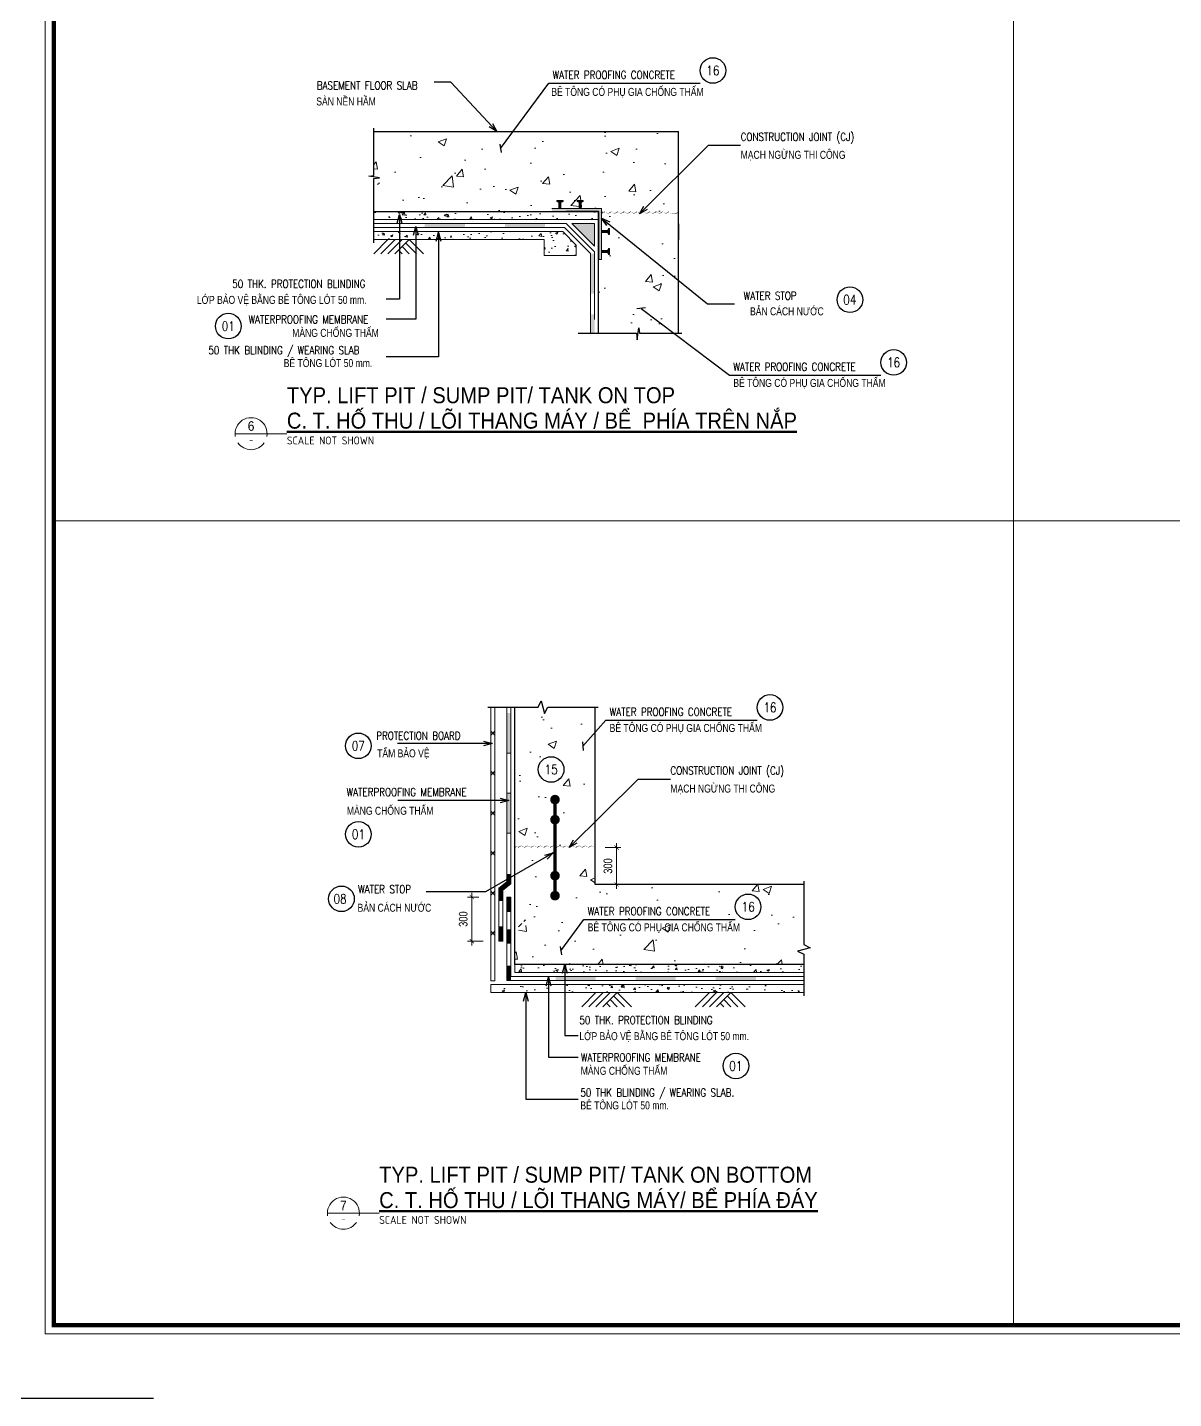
# Model space of a CAD drawing. Header units: millimetres. Extents: x -88960 to 836140, y 175458 to 320791.
# Drawn here: x 416731 to 443238, y 175458 to 207181 of the extents above; entities that cross this region are included whole.
import ezdxf
from ezdxf.enums import TextEntityAlignment as Align

# ---------------------------------------------------------------- set-up
doc = ezdxf.new("R2010")
doc.units = ezdxf.units.MM
doc.header["$LTSCALE"] = 1000
doc.layers.get('0').update_dxf_attribs({"linetype": 'CONTINUOUS'})
doc.layers.get('DEFPOINTS').update_dxf_attribs({"linetype": 'CONTINUOUS'})
for name, color, linetype, lineweight in [('Ap0102_dim', 145, 'CONTINUOUS', 25), ('Ap0202_T', 141, 'CONTINUOUS', 25), ('Ap0205_T', 253, 'CONTINUOUS', 50), ('Ap0311_H', 8, 'CONTINUOUS', 15), ('Ap0314_Kh', 253, 'CONTINUOUS', 15)]:
    doc.layers.add(name, color=color, linetype=linetype, lineweight=lineweight)
doc.styles.add('ARC8', font='simplex', dxfattribs={"width": 0.8})
doc.styles.add('Fosup', font='1.shx', dxfattribs={"width": 0.8})
doc.styles.add('romans', font='romans.shx', dxfattribs={"width": 0.8})
doc.styles.add('S-TEXT18', font='ISOCP.shx')
doc.styles.add('S-TEXT35', font='VHELVEN_0.TTF', dxfattribs={"width": 0.9})
doc.styles.add('S-TEXT50', font='VHELVEN_0.TTF', dxfattribs={"width": 0.9})
doc.styles.add('Text-V', font='romans.shx', dxfattribs={"width": 0.8})
doc.styles.add('vn-vni', font='vn_vni.shx', dxfattribs={"width": 0.8})
doc.dimstyles.new('Fosup_model', dxfattribs={"dimscale": 100, "dimtxt": 2, "dimasz": 1, "dimexe": 1, "dimexo": 1, "dimgap": 1, "dimtad": 1, "dimdec": 0, "dimzin": 3, "dimdsep": 46, "dimtxsty": 'Fosup', "dimblk": 'ARCHTICK', "dimcen": 1, "dimdle": 1, "dimclrd": 256, "dimclre": 256, "dimclrt": 7, "dimazin": 2, "dimtfac": 100, "dimtdec": 0, "dimtix": 1, "dimtmove": 2, "dimatfit": 2, "dimldrblk": 'OPEN30', "dimfxl": 1, "dimtolj": 1, "dimtzin": 0, "dimlwd": -1, "dimlwe": -1, "dimarcsym": 0})
doc.dimstyles.new('TL 100', dxfattribs={"dimscale": 0, "dimtxt": 250, "dimasz": 140, "dimexe": 100, "dimexo": 100, "dimgap": 100, "dimtad": 1, "dimdec": 1, "dimdsep": 46, "dimtxsty": 'Text-V', "dimcen": 0, "dimdle": 100, "dimclrd": 256, "dimclre": 256, "dimclrt": 1, "dimaunit": 1, "dimadec": 0, "dimazin": 0, "dimtfac": 1, "dimtdec": 1, "dimtix": 1, "dimtmove": 2, "dimatfit": 3, "dimldrblk": 'OBLIQUE', "dimfxl": 1, "dimtolj": 1, "dimtzin": 0, "dimarcsym": 0})
doc.dimstyles.new('TL 20', dxfattribs={"dimscale": 0, "dimtxt": 250, "dimasz": 200, "dimexe": 100, "dimexo": 200, "dimgap": 100, "dimtad": 1, "dimdec": 1, "dimlfac": 0.2, "dimdsep": 46, "dimtxsty": 'romans', "dimcen": 200, "dimdle": 100, "dimclrd": 256, "dimclre": 256, "dimclrt": 1, "dimaunit": 1, "dimadec": 0, "dimazin": 0, "dimtfac": 1, "dimtdec": 1, "dimtix": 1, "dimtmove": 2, "dimatfit": 3, "dimldrblk": 'OPEN30', "dimfxl": 1, "dimtolj": 1, "dimtzin": 0, "dimarcsym": 0})
pattern_1 = [(50, (445442.3, 186154.4), (1992.39, -174.31), [208.33, -2291.66]), (355, (445442.3, 186154.4), (-385.42, 2089.42), [166.67, -1833.33]), (100.451, (445608.4, 186139.8), (1606.97, 1915.11), [177.06, -1947.62]), (46.184, (445442.3, 186710), (2964.56, -459.77), [312.5, -3437.5]), (96.636, (445689.4, 186671.6), (2596.28, 2705.88), [265.58, -2921.42]), (351.184, (445442.3, 186710), (2596.28, 2705.9), [250, -2750]), (21, (445720.1, 186571), (1658.07, -1118.38), [208.33, -2291.66]), (326, (445720.1, 186571), (675.88, 2014.3), [166.67, -1833.33]), (71.451, (445858.3, 186477.8), (2333.95, 895.92), [177.06, -1947.62]), (37.5, (445442.3, 186154.4), (33.777, 924.704), [0, -1811.11, 0, -1861.11, 0, -1840.276]), (7.5, (445442.3, 186154.4), (730.748, 1095.587), [0, -1061.11, 0, -1769.443, 0, -701.39]), (327.5, (444822.9, 186154.4), (1482.839, -62.652), [0, -694.444, 0, -2166.664, 0, -2874.997]), (317.5, (444545.1, 186154.4), (1619.96, 278.07), [0, -902.78, 0, -1438.89, 0, -2041.665])]
pattern_2 = [(50, (353967.76, 181768.7), (531.3033, -46.483), [55.5555, -611.1105]), (355, (353967.76, 181768.7), (-102.7787, 557.1788), [44.4444, -488.8884]), (100.4514, (354012.03, 181764.83), (428.525, 510.6954), [47.215, -519.364]), (46.1842, (353967.76, 181916.85), (790.548, -122.6066), [83.333, -916.666]), (96.6356, (354033.6, 181906.6), (692.342, 721.568), [70.822, -779.046]), (351.1842, (353967.76, 181916.85), (692.3415, 721.569), [66.667, -733.333]), (21, (354041.83, 181879.8), (442.153, -298.236), [55.5555, -611.1105]), (326, (354041.83, 181879.8), (180.2334, 537.1476), [44.4444, -488.8884]), (71.4514, (354078.7, 181854.96), (622.3865, 238.9112), [47.215, -519.364]), (37.5, (353967.76, 181768.7), (9.0073, 246.5878), [0, -482.9625, 0, -496.2958, 0, -490.7402]), (7.5, (353967.76, 181768.7), (194.8661, 292.1565), [0, -282.9627, 0, -471.8514, 0, -187.0368]), (327.5, (353802.57, 181768.7), (395.42363, -16.7073), [0, -185.185, 0, -577.7772, 0, -766.6659]), (317.5, (353728.5, 181768.7), (431.9893, 74.1518), [0, -240.7405, 0, -383.7033, 0, -544.4439])]
pattern_3 = [(50, (349974.44, 183724), (531.3033, -46.483), [55.5555, -611.1105]), (355, (349974.44, 183724), (-102.7787, 557.1788), [44.4444, -488.8884]), (100.4514, (350018.7, 183720.14), (428.525, 510.6954), [47.215, -519.364]), (46.1842, (349974.44, 183872.17), (790.548, -122.6066), [83.333, -916.666]), (96.6356, (350040.3, 183861.95), (692.342, 721.568), [70.822, -779.046]), (351.1842, (349974.4, 183872.2), (692.3415, 721.569), [66.6666, -733.3326]), (21, (350048.5, 183835.13), (442.153, -298.236), [55.5555, -611.1105]), (326, (350048.5, 183835.13), (180.2334, 537.1476), [44.4444, -488.8884]), (71.4514, (350085.36, 183810.3), (622.3865, 238.9112), [47.215, -519.364]), (37.5, (349974.44, 183724.02), (9.0073, 246.5878), [0, -482.9625, 0, -496.2958, 0, -490.7402]), (7.5, (349974.44, 183724.02), (194.8661, 292.1565), [0, -282.9627, 0, -471.8514, 0, -187.03685]), (327.5, (349809.25, 183724.02), (395.42363, -16.7073), [0, -185.185, 0, -577.7772, 0, -766.6659]), (317.5, (349735.18, 183724.02), (431.9893, 74.1518), [0, -240.7405, 0, -383.7033, 0, -544.4439])]

# ---------------------------------------------------------------- blocks, each defined once
blk = doc.blocks.new('_Open30')
at = {"color": 0, "linetype": 'ByBlock', "lineweight": -2}
for p, q in [((-1, 0.27), (0, 0)), ((0, 0), (-1, -0.27)), ((0, 0), (-1, 0))]:
    blk.add_line(p, q, dxfattribs=at)
blk = doc.blocks.new('*U40')
at = {"color": 0}
blk.add_line((-5, 0), (11.18, 0), dxfattribs=at)
for start_param, end_param in [(6.107277, 9.600681), (10.037379, 11.953764)]:
    blk.add_ellipse((0, 0), major_axis=(5, 0), ratio=1, start_param=start_param, end_param=end_param, dxfattribs=at)
at = {"layer": 'Ap0202_T', "style": 'S-TEXT35', "width": 0.9}
blk.add_attdef('TAG_AN', text='', height=3, dxfattribs=at).set_placement((0, 0), align=Align.BOTTOM_CENTER)
at = {"layer": 'Ap0202_T', "style": 'S-TEXT18'}
blk.add_attdef('C/REF', text='', height=2, dxfattribs=at).set_placement((0, -0.88), align=Align.TOP_CENTER)
blk.add_attdef('SSCALE', text='', height=2.5, dxfattribs=at).set_placement((11.18, -0.88), align=Align.TOP_LEFT)
at = {"layer": 'Ap0205_T', "style": 'S-TEXT50', "width": 0.9}
for tag, p in [('TITLE_ABOVE', (11.18, 9.51)), ('TITLE_BELOW', (11.18, 1.57))]:
    blk.add_attdef(tag, p, '', height=5, dxfattribs=at)
blk = doc.blocks.new('_ARCHTICK')
at = {"color": 0, "linetype": 'ByBlock', "const_width": 0.15}
blk.add_lwpolyline([(-0.5, -0.5), (0.5, 0.5)], dxfattribs=at)
blk = doc.blocks.new('*D257')
at = {"layer": 'Ap0314_Kh', "transparency": 16777216}
for p, q in [((430094, 188205), (430457, 188205)), ((430357, 188305), (430357, 187254)), ((430094, 187354), (430457, 187354))]:
    blk.add_line(p, q, dxfattribs=at)
at = {"layer": 'DEFPOINTS', "color": 0, "transparency": 16777216}
for p in [(429994, 188205), (429994, 187354), (430357, 187354)]:
    blk.add_point(p, dxfattribs=at)
at = {"layer": 'Ap0314_Kh', "transparency": 16777216, "xscale": 100, "yscale": 100, "zscale": 100}
for p, rotation in [((430357, 188205), 90), ((430357, 187354), 270)]:
    blk.add_blockref('_ARCHTICK', p, dxfattribs=dict(at, rotation=rotation))
at = {"layer": 'Ap0314_Kh', "color": 7, "transparency": 16777216, "insert": (430157, 187779), "char_height": 200, "attachment_point": 5, "rotation": 90, "style": 'Fosup'}
blk.add_mtext('\\A1;300', dxfattribs=at)
blk = doc.blocks.new('_Oblique')
at = {"layer": 'Ap0311_H', "color": 0, "lineweight": -2}
blk.add_line((-0.5, -0.5), (0.5, 0.5), dxfattribs=at)
blk = doc.blocks.new('*D470')
at = {"layer": 'Ap0314_Kh', "transparency": 16777216}
for p, q in [((427173, 187061), (426910, 187061)), ((427010, 187161), (427010, 185942)), ((427273, 186042), (426910, 186042))]:
    blk.add_line(p, q, dxfattribs=at)
at = {"layer": 'DEFPOINTS', "color": 0, "transparency": 16777216}
for p in [(427273, 187061), (427010, 186042), (427373, 186042)]:
    blk.add_point(p, dxfattribs=at)
at = {"layer": 'Ap0314_Kh', "transparency": 16777216, "xscale": 100, "yscale": 100, "zscale": 100}
for p, rotation in [((427010, 187061), 90), ((427010, 186042), 270)]:
    blk.add_blockref('_ARCHTICK', p, dxfattribs=dict(at, rotation=rotation))
at = {"layer": 'Ap0314_Kh', "color": 7, "transparency": 16777216, "insert": (426810, 186551), "char_height": 200, "attachment_point": 5, "rotation": 90, "style": 'Fosup'}
blk.add_mtext('\\A1;300', dxfattribs=at)
blk = doc.blocks.new('CHG_XX_Khung ten')
blk.add_lwpolyline([(15, 579), (826, 579), (826, 15), (15, 15)], close=True)
at = {"color": 4, "linetype": 'Continuous', "const_width": 1}
blk.add_lwpolyline([(17, 577), (824, 577), (824, 17), (17, 17)], close=True, dxfattribs=at)
at = {"layer": 'DEFPOINTS', "color": 1, "ltscale": 2}
blk.add_lwpolyline([(40.06, 0), (0, 0), (0, 40)], dxfattribs=at)

msp = doc.modelspace()

# ---------------------------------------------------------------- hatches: boundary and pattern name
at = {"layer": 'Ap0311_H'}
h = msp.add_hatch(dxfattribs=at)
h.set_pattern_fill('AR-CONC', color=256, scale=277.7775, style=0)
h.set_pattern_definition([(50, (349974.4, 183724), (1992.387, -174.31), [208.333, -2291.664]), (355, (349974.4, 183724), (-385.42, 2089.42), [166.667, -1833.33]), (100.4514, (350140.5, 183709.5), (1606.97, 1915.11), [177.056, -1947.615]), (46.1842, (349974.4, 184279.6), (2964.556, -459.775), [312.5, -3437.5]), (96.6356, (350221.5, 184241.3), (2596.28, 2705.88), [265.58, -2921.42]), (351.184, (349974.4, 184279.6), (2596.28, 2705.88), [250, -2750]), (21, (350252.2, 184140.7), (1658.073, -1118.385), [208.333, -2291.664]), (326, (350252.2, 184140.7), (675.875, 2014.304), [166.667, -1833.33]), (71.4514, (350390.4, 184047.5), (2333.95, 895.917), [177.056, -1947.615]), (37.5, (349974.44, 183724), (33.7773, 924.704), [0, -1811.11, 0, -1861.109, 0, -1840.276]), (7.5, (349974.4, 183724), (730.748, 1095.587), [0, -1061.11, 0, -1769.443, 0, -701.388]), (327.5, (349355, 183724), (1482.8386, -62.6524), [0, -694.444, 0, -2166.664, 0, -2874.997]), (317.5, (349077.2, 183724), (1619.96, 278.07), [0, -902.777, 0, -1438.887, 0, -2041.665])])
h.paths.add_polyline_path([(429441.26434, 203177.90453), (429580.15309, 203177.90453), (429580.15309, 203154.7564), (429533.85684, 203131.60828), (429533.85684, 202992.71953), (430008.3934, 202992.71953), (430008.3934, 202884.83326, 0.2583134161), (430087.09703, 202923.27515, 0.52056705), (430235.24503, 202923.27515, 0.52056705), (430383.39303, 202923.27515, 0.52056705), (430531.54103, 202923.27515, 0.52056705), (430679.68903, 202923.27515, 0.52056705), (430827.83703, 202923.27515, 0.52056705), (430975.98503, 202923.27515, 0.52056705), (431124.13303, 202923.27515, 0.52056705), (431272.28103, 202923.27515, 0.52056705), (431420.42903, 202923.27515, 0.52056705), (431568.57703, 202923.27515, 0.52056705), (431790.79903, 202923.27515), (431790.79903, 204775.12515), (424740.17684, 204775.12515), (424740.17684, 203126.97865), (424689.29768, 203108.46015), (424791.056, 203071.42315), (424740.17684, 203052.90465), (424740.17684, 202923.27515), (429938.94903, 202923.27515, 0.2311685283), (430008.3934, 202884.83326), (430008.3934, 202992.71953), (429024.59809, 202992.71953), (429024.59809, 203131.60828), (428978.30184, 203154.7564), (428978.30184, 203177.90453), (429117.19059, 203177.90453), (429117.19059, 203154.7564), (429070.89434, 203131.60828), (429070.89434, 202992.71953), (429487.56059, 202992.71953), (429487.56059, 203131.60828), (429441.26434, 203154.7564)])
h.paths.add_polyline_path([(431161.17003, 203849.20015, -1), (430568.57803, 203849.20015, -1)], flags=0)
h.paths.add_polyline_path([(431161.17003, 203849.20015, 1), (430568.57803, 203849.20015, 1)], flags=16)
h.paths.add_polyline_path([(431790.79903, 202923.27515, -0.52056705), (431568.57703, 202923.27515, -0.52056705), (431420.42903, 202923.27515, -0.52056705), (431272.28103, 202923.27515, -0.52056705), (431124.13303, 202923.27515, -0.52056705), (430975.98503, 202923.27515, -0.52056705), (430827.83703, 202923.27515, -0.52056705), (430679.68903, 202923.27515, -0.52056705), (430531.54103, 202923.27515, -0.52056705), (430383.39303, 202923.27515, -0.52056705), (430235.24503, 202923.27515, -0.52056705), (430087.09703, 202923.27515, -0.2583134161), (430008.3934, 202884.83326), (430008.3934, 202483.46078), (430147.28215, 202483.46078), (430170.43028, 202529.75703), (430193.5784, 202529.75703), (430193.5784, 202390.86828), (430170.43028, 202390.86828), (430147.28215, 202437.16453), (430008.3934, 202437.16453), (430008.3934, 202020.49828), (430147.28215, 202020.49828), (430170.43028, 202066.79453), (430193.5784, 202066.79453), (430193.5784, 201927.90578), (430170.43028, 201927.90578), (430147.28215, 201974.20203), (430008.3934, 201974.20203), (430008.3934, 201812.16515), (429938.94903, 201812.16515), (429938.94903, 201807.53553), (429938.94903, 200103.83353), (430815.24518, 200103.83353), (430833.76368, 200052.95437), (430870.80068, 200154.71269), (430889.31918, 200103.83353), (431790.79903, 200103.83353)])
h.paths.add_polyline_path([(431161.17003, 201344.38446, -1), (430568.57803, 201344.38446, -1)], flags=0)
h.paths.add_polyline_path([(430568.57803, 201344.38446, 1), (431161.17003, 201344.38446, 1)], flags=16)
h.paths.add_polyline_path([(430678.10173, 203682.53365), (431051.64633, 203682.53365), (431051.64633, 204015.86665), (430678.10173, 204015.86665)], flags=8)
h.paths.add_polyline_path([(430678.10173, 201177.71796), (431051.64633, 201177.71796), (431051.64633, 201511.05096), (430678.10173, 201511.05096)], flags=8)
h = msp.add_hatch(dxfattribs=at)
h.set_pattern_fill('AR-CONC', color=256, scale=74.074, style=0)
h.set_pattern_definition(pattern_3)
h.paths.add_polyline_path([(429938.94903, 202738.09015), (429938.94903, 202923.27515), (429198.20903, 202923.27515), (424740.17684, 202923.27515), (424740.17684, 202738.09015)])
msp.add_hatch(color=256, dxfattribs=at).paths.add_polyline_path([(430008.3934, 202992.71953), (428862.56122, 202992.71953), (428862.56122, 202923.27515), (429938.94903, 202923.27515), (429938.94903, 201812.16515), (430008.3934, 201812.16515)])
h = msp.add_hatch(dxfattribs=at)
h.set_pattern_fill('AR-CONC', color=256, scale=74.074, style=0)
h.set_pattern_definition(pattern_3)
h.paths.add_polyline_path([(429424.13473, 201904.75765), (429424.13473, 202147.10549), (429110.92757, 202460.31265), (424740.17684, 202460.31265), (424740.17684, 202275.12765), (428683.39473, 202275.12765), (428683.39473, 201904.75765)])
h = msp.add_hatch(dxfattribs=at)
h.set_pattern_fill('AR-CONC', color=256, scale=277.7775, style=0)
h.set_pattern_definition(pattern_1)
h.paths.add_polyline_path([(426141.65043, 195480.1805), (426236.88843, 195480.1805)], flags=9)
h.paths.add_polyline_path([(426017.61904, 195709.37513), (426335.07904, 195709.37513), (426335.07904, 196153.81913), (426017.61904, 196153.81913)], flags=9)
h.paths.add_polyline_path([(429487.53028, 182866.51597), (431731.79611, 182866.51597), (431731.79611, 183144.29347), (429487.53028, 183144.29347)], flags=9)
h.paths.add_polyline_path([(429499.01358, 182372.33417), (431341.16342, 182372.33417), (431341.16342, 182650.11167), (429499.01358, 182650.11167)], flags=9)
h.paths.add_polyline_path([(421497.69367, 189636.77016), (422951.83683, 189636.77016), (422951.83683, 189914.54766), (421497.69367, 189914.54766)], flags=9)
h.paths.add_polyline_path([(421487.55258, 190336.62103), (424323.52858, 190336.62103), (424323.52858, 190759.90103), (421487.55258, 190759.90103)], flags=9)
h.paths.add_polyline_path([(421504.74833, 190696.95428), (423953.5995, 190696.95428), (423953.5995, 190974.73178), (421504.74833, 190974.73178)], flags=9)
h.paths.add_polyline_path([(421495.48908, 188576.58603), (423704.48158, 188576.58603), (423704.48158, 188854.36353), (421495.48908, 188854.36353)], flags=9)
h.paths.add_polyline_path([(421515.62338, 190901.92311), (422751.07188, 190901.92311), (422751.07188, 191179.70061), (421515.62338, 191179.70061)], flags=9)
h.paths.add_polyline_path([(421501.51405, 191186.99468), (423343.66388, 191186.99468), (423343.66388, 191464.77218), (421501.51405, 191464.77218)], flags=9)
h.paths.add_polyline_path([(421502.54375, 188302.23153), (423133.05358, 188302.23153), (423133.05358, 188580.00903), (421502.54375, 188580.00903)], flags=9)
h.paths.add_polyline_path([(421502.22102, 187823.51399), (422638.90419, 187823.51399), (422638.90419, 188101.29149), (421502.22102, 188101.29149)], flags=9)
h.paths.add_polyline_path([(421505.80458, 187512.8996), (423735.96108, 187512.8996), (423735.96108, 187790.6771), (421505.80458, 187790.6771)], flags=9)
h.paths.add_polyline_path([(421515.62338, 191692.50712), (423759.88921, 191692.50712), (423759.88921, 191970.28462), (421515.62338, 191970.28462)], flags=9)
h.paths.add_polyline_path([(426497.07982, 195599.04592), (430914.40345, 195599.04592), (430914.40345, 196265.71192), (426497.07982, 196265.71192)], flags=9)
h.paths.add_polyline_path([(428542.85616, 191454.69078), (428005.81966, 191454.69078), (428005.81966, 188549.35975), (428043.04033, 188511.57513), (428087.72187, 188511.57513), (428087.72187, 188466.21659), (428202.65874, 188349.53825), (428226.61062, 188349.53825), (428249.75874, 188395.8345), (428272.90687, 188395.8345), (428272.90687, 188256.94575), (428249.75874, 188256.94575), (428226.61062, 188303.242), (428087.72187, 188303.242), (428087.72187, 187886.57575), (428226.61062, 187886.57575), (428249.75874, 187932.872), (428272.90687, 187932.872), (428272.90687, 187793.98325), (428249.75874, 187793.98325), (428226.61062, 187840.2795), (428087.72187, 187840.2795), (428087.72187, 187354.16958), (429857.66966, 187354.16958), (429857.66966, 191454.69125), (428765.07608, 191454.69822), (428692.19678, 191308.93993), (428615.73546, 191600.44908)])
h = msp.add_hatch(dxfattribs=at)
h.set_pattern_fill('AR-CONC', color=256, scale=277.7775, style=0)
h.set_pattern_definition(pattern_1)
h.paths.add_polyline_path([(434686.0781, 185502.31958), (434686.07929, 185737.8599), (434540.32099, 185810.73921), (434831.83015, 185887.20052), (434686.07185, 185960.07982), (434686.07185, 187354.16958), (428087.72187, 187354.16958), (428087.72187, 186960.65075), (428226.61062, 186960.65075), (428249.75874, 187006.947), (428272.90687, 187006.947), (428272.90687, 186868.05825), (428249.75874, 186868.05825), (428226.61062, 186914.3545), (428087.72187, 186914.3545), (428087.72187, 186497.68825), (428226.61062, 186497.68825), (428249.75874, 186543.9845), (428272.90687, 186543.9845), (428272.90687, 186405.09575), (428249.75874, 186405.09575), (428226.61062, 186451.392), (428087.72187, 186451.392), (428087.72187, 186289.35513), (428005.81966, 186289.35513), (428005.81966, 185502.31958)])
h = msp.add_hatch(dxfattribs=at)
h.set_pattern_fill('AR-CONC', color=256, scale=74.074, style=0)
h.set_pattern_definition(pattern_2)
h.paths.add_polyline_path([(434686.07747, 185502.31958), (432897.89613, 185502.31958, -0.232449995), (432499.04887, 185502.31958), (428005.81966, 185502.31958), (428005.81966, 185317.13458), (434686.07604, 185317.13458)])
h = msp.add_hatch(dxfattribs=at)
h.set_pattern_fill('AR-CONC', color=256, scale=74.074, style=0)
h.set_pattern_definition(pattern_2)
h.paths.add_polyline_path([(434686.07389, 185039.35708), (427450.26466, 185039.35708), (427450.26466, 184854.17208), (434686.07246, 184854.17208)])

# ---------------------------------------------------------------- linework, layer by layer
at = {"layer": 'Ap0102_dim'}
for p, q in [((424740.17684, 204775.12515), (431790.79903, 204775.12515)), ((431790.79903, 200103.83353), (431790.79903, 204775.12515)), ((424630.03848, 203738.45952), (424740.17684, 203756.97802)), ((424875.87073, 203701.42252), (424630.03848, 203738.45952)), ((424740.17684, 203682.90402), (424875.87073, 203701.42252)), ((424740.17684, 202923.27515), (429938.94903, 202923.27515)), ((429938.94903, 202923.27515), (429198.20903, 202923.27515)), ((429938.94903, 200103.83353), (429938.94903, 202923.27515)), ((429938.94903, 202923.27515), (429938.94903, 201807.53553)), ((429938.94903, 202923.27515), (429938.94903, 202270.49803)), ((431790.79903, 202640.86803), (431790.79903, 202270.49803)), ((430833.76368, 199954.43595), (430870.80068, 200234.34224)), ((430870.80068, 200234.34224), (430889.31918, 200103.83353)), ((430815.24518, 200103.83353), (430833.76368, 199954.43595)), ((426238.26598, 199556.84448), (425025.30423, 199556.84448)), ((428005.81966, 185502.31958), (428005.81966, 191454.69078)), ((429857.66966, 187354.16958), (429857.66966, 191454.69078)), ((434686.07185, 187354.16958), (429857.66966, 187354.16958)), ((434686.07185, 185502.31958), (428005.81966, 185502.31958))]:
    msp.add_line(p, q, dxfattribs=at)
for points in [[(424740.17684, 203756.97802), (424740.17684, 204849.19915)], [(424740.17684, 202201.05365), (424740.17684, 203682.90402)], [(429469.32134, 200103.83353), (430815.24518, 200103.83353)], [(430889.31918, 200103.83353), (431864.87303, 200103.83353)], [(427376.19066, 191454.69078), (428542.85616, 191454.69078), (428615.73546, 191600.44908), (428692.19678, 191308.93993), (428765.07608, 191454.69822), (429931.74366, 191454.69078)], [(434686.07185, 187428.24358), (434686.07185, 185960.07982), (434831.83015, 185887.20052), (434540.32099, 185810.73921), (434686.07929, 185737.8599), (434686.07185, 184774.3232)]]:
    msp.add_lwpolyline(points, dxfattribs=at)
for points in [[(429938.94903, 202923.27515, 0, 14.8148, 0.52056705), (430087.09703, 202923.27515, 0, 14.8148, 0.52056705), (430235.24503, 202923.27515, 0, 14.8148, 0.52056705), (430383.39303, 202923.27515, 0, 14.8148, 0.52056705), (430531.54103, 202923.27515, 0, 14.8148, 0.52056705), (430679.68903, 202923.27515, 0, 14.8148, 0.52056705), (430827.83703, 202923.27515, 0, 14.8148, 0.52056705), (430975.98503, 202923.27515, 0, 14.8148, 0.52056705), (431124.13303, 202923.27515, 0, 14.8148, 0.52056705), (431272.28103, 202923.27515, 0, 14.8148, 0.52056705), (431420.42903, 202923.27515, 0, 14.8148, 0.52056705), (431568.57703, 202923.27515, 0, 14.8148, 0.52056705), (431790.79903, 202923.27515, 0, 14.8148, 0.52056705)], [(429857.66966, 188204.55201, 0, 14.8148, 0.52056705), (429709.52166, 188204.55201, 0, 14.8148, 0.52056705), (429561.37366, 188204.55201, 0, 14.8148, 0.52056705), (429413.22566, 188204.55201, 0, 14.8148, 0.52056705), (429265.07766, 188204.55201, 0, 14.8148, 0.52056705), (429116.92966, 188204.55201, 0, 14.8148, 0.52056705), (428968.78166, 188204.55201, 0, 14.8148, 0.52056705), (428820.63366, 188204.55201, 0, 14.8148, 0.52056705), (428672.48566, 188204.55201, 0, 14.8148, 0.52056705), (428524.33766, 188204.55201, 0, 14.8148, 0.52056705), (428376.18966, 188204.55201, 0, 14.8148, 0.52056705), (428228.04166, 188204.55201, 0, 14.8148, 0.52056705), (428079.89366, 188204.55201, 0, 14.8148, 0.52056705), (428005.81966, 188204.55201, 0, 14.8148, 0.52056705)]]:
    msp.add_lwpolyline(points, format="xyseb", dxfattribs=at)
at = {"layer": 'Ap0102_dim', "color": 1, "const_width": 111.111}
for points in [[(428876.18916, 189315.66201, 1), (428987.30016, 189315.66201, 1)], [(428876.18916, 188852.69951, 1), (428987.30016, 188852.69951, 1)], [(428876.18916, 187556.40451, -1), (428987.30016, 187556.40451, -1)], [(428876.18916, 187093.44201, -1), (428987.30016, 187093.44201, -1)]]:
    msp.add_lwpolyline(points, format="xyb", close=True, dxfattribs=at)
at = {"layer": 'Ap0102_dim', "color": 1, "const_width": 74.074}
msp.add_lwpolyline([(428931.74466, 189315.66201), (428931.74466, 187093.44201)], dxfattribs=at)
at = {"layer": 'Ap0102_dim'}
for centre in [(432583.96737, 206184.86323), (435752.99221, 200881.37644), (421375.95069, 200271.71979), (436764.71023, 199430.42554), (433904.05656, 191447.63965), (424383.22076, 190559.48173), (428842.37124, 190012.74443), (424386.02167, 188512.66571), (423993.57374, 187020.23669), (433397.3904, 186834.6813), (433115.91394, 183152.90789)]:
    msp.add_circle(centre, 296.296, dxfattribs=at)
at = {"layer": 'Ap0311_H'}
for p, q in [((428978.30184, 203154.7564), (428978.30184, 203177.90453)), ((428978.30184, 203177.90453), (429117.19059, 203177.90453)), ((429024.59809, 203131.60828), (428978.30184, 203154.7564)), ((429024.59809, 203131.60828), (429024.59809, 202992.71953)), ((429070.89434, 203131.60828), (429117.19059, 203154.7564)), ((429070.89434, 203131.60828), (429070.89434, 202992.71953)), ((429117.19059, 203154.7564), (429117.19059, 203177.90453)), ((429441.26434, 203177.90453), (429580.15309, 203177.90453)), ((429441.26434, 203154.7564), (429441.26434, 203177.90453)), ((429487.56059, 203131.60828), (429441.26434, 203154.7564)), ((429487.56059, 203131.60828), (429487.56059, 202992.71953)), ((429533.85684, 203131.60828), (429580.15309, 203154.7564)), ((429533.85684, 203131.60828), (429533.85684, 202992.71953)), ((429580.15309, 203154.7564), (429580.15309, 203177.90453)), ((429938.94903, 202738.09015), (424740.17684, 202738.09015)), ((429187.63371, 202645.49765), (424740.17684, 202645.49765)), ((429149.28064, 202552.90515), (424740.17684, 202552.90515)), ((429110.92757, 202460.31265), (424740.17684, 202460.31265)), ((429424.13473, 202147.10549), (429110.92757, 202460.31265)), ((429753.76403, 201948.42176), (429149.28064, 202552.90515)), ((429846.35653, 201986.77483), (429187.63371, 202645.49765)), ((430147.28215, 202483.46078), (430008.3934, 202483.46078)), ((430147.28215, 202437.16453), (430008.3934, 202437.16453)), ((430147.28215, 202483.46078), (430170.43028, 202529.75703)), ((430147.28215, 202437.16453), (430170.43028, 202390.86828)), ((430170.43028, 202529.75703), (430193.5784, 202529.75703)), ((430193.5784, 202390.86828), (430193.5784, 202529.75703)), ((424740.17684, 201945.77901), (425069.52548, 202275.12765)), ((428683.39473, 202275.12765), (424740.17684, 202275.12765)), ((424903.8588, 201945.77901), (425233.20744, 202275.12765)), ((425067.54076, 201945.77901), (425396.8894, 202275.12765)), ((425231.22273, 201945.77901), (425560.57137, 202275.12765)), ((425562.55608, 201945.77901), (425396.8894, 202111.44569)), ((425726.23804, 201945.77901), (425478.73039, 202193.28667)), ((425889.92001, 201945.77901), (425560.57137, 202275.12765)), ((428683.39473, 201904.75765), (428683.39473, 202275.12765)), ((429424.13473, 201904.75765), (429424.13473, 202147.10549)), ((430170.43028, 202390.86828), (430193.5784, 202390.86828)), ((425398.87412, 201945.77901), (425315.04842, 202029.60471)), ((429424.13473, 201904.75765), (428683.39473, 201904.75765)), ((429753.76403, 200103.83353), (429753.76403, 201948.42176)), ((429846.35653, 200423.27765), (429846.35653, 201986.77483)), ((430147.28215, 202020.49828), (430008.3934, 202020.49828)), ((430147.28215, 201974.20203), (430008.3934, 201974.20203)), ((430147.28215, 202020.49828), (430170.43028, 202066.79453)), ((430147.28215, 201974.20203), (430170.43028, 201927.90578)), ((430170.43028, 202066.79453), (430193.5784, 202066.79453)), ((430170.43028, 201927.90578), (430193.5784, 201927.90578)), ((430193.5784, 201927.90578), (430193.5784, 202066.79453)), ((427450.26466, 191454.69078), (427450.26466, 185126.48011)), ((427542.85716, 191454.69078), (427542.85716, 185126.48011)), ((427820.63466, 191454.69078), (427820.63466, 187415.0287)), ((427913.22716, 191454.69078), (427913.22716, 187370.69059)), ((427450.26466, 190903.09447), (427542.85716, 190810.50197)), ((427542.85716, 190903.09447), (427450.26466, 190810.50197)), ((427913.22716, 190393.83572), (427820.63466, 190393.83572)), ((427450.26466, 189977.16947), (427542.85716, 189884.57697)), ((427542.85716, 189977.16947), (427450.26466, 189884.57697)), ((427913.22716, 189467.91072), (427820.63466, 189467.91072)), ((427450.26466, 189051.24447), (427542.85716, 188958.65197)), ((427542.85716, 189051.24447), (427450.26466, 188958.65197)), ((427913.22716, 188541.98572), (427820.63466, 188541.98572)), ((427450.26466, 188125.31947), (427542.85716, 188032.72697)), ((427542.85716, 188125.31947), (427450.26466, 188032.72697)), ((427820.63466, 187585.00556), (427913.22716, 187585.00556)), ((427450.26466, 187199.39447), (427542.85716, 187106.80197)), ((427542.85716, 187199.39447), (427450.26466, 187106.80197)), ((427450.26466, 187199.39447), (427542.85716, 187106.80197)), ((427542.85716, 187199.39447), (427450.26466, 187106.80197)), ((427635.44966, 187266.00332), (427820.63466, 187415.0287)), ((427635.44966, 186041.98822), (427635.44966, 187266.00332)), ((427728.04216, 187221.66521), (427913.22716, 187370.69059)), ((427728.04216, 186041.98822), (427728.04216, 187221.66521)), ((427635.44966, 186983.15431), (427728.04216, 186983.15431)), ((427820.63466, 187060.50572), (427820.63466, 185131.94958)), ((427820.63466, 187060.50572), (427913.22716, 187060.50572)), ((427820.63466, 186983.15431), (427827.67316, 186983.15431)), ((427913.22716, 187060.50572), (427913.22716, 185224.54208)), ((427820.63466, 186728.52494), (427913.22716, 186728.52494)), ((427542.85716, 186273.46947), (427450.26466, 186180.87697)), ((427450.26466, 186273.46947), (427542.85716, 186180.87697)), ((427635.44966, 186374.16357), (427728.04216, 186374.16357)), ((427635.44966, 186041.98822), (427728.04216, 186041.98822)), ((428005.81966, 185317.13458), (428005.81966, 185502.31958)), ((434686.07185, 185317.13458), (428005.81966, 185317.13458)), ((427450.26466, 185126.48011), (427542.85716, 185126.48011)), ((434686.07185, 185039.35708), (427450.26466, 185039.35708)), ((427450.26466, 185039.35708), (427450.26466, 184854.17208)), ((434672.47966, 185131.94958), (427820.63466, 185131.94958)), ((434672.47966, 185224.54208), (427913.22716, 185224.54208)), ((434686.07185, 184854.17208), (427450.26466, 184854.17208)), ((429549.87305, 184524.82344), (429879.22169, 184854.17208)), ((429713.55501, 184524.82344), (430042.90365, 184854.17208)), ((429877.23697, 184524.82344), (430206.58561, 184854.17208)), ((430040.91894, 184524.82344), (430370.26758, 184854.17208)), ((430372.25229, 184524.82344), (430206.58561, 184690.49012)), ((430535.93425, 184524.82344), (430288.4266, 184772.3311)), ((430699.61622, 184524.82344), (430370.26758, 184854.17208)), ((432177.19887, 184524.82344), (432506.54751, 184854.17208)), ((432340.88083, 184524.82344), (432670.22947, 184854.17208)), ((432504.56279, 184524.82344), (432833.91143, 184854.17208)), ((432668.24475, 184524.82344), (432997.59339, 184854.17208)), ((432999.57811, 184524.82344), (432833.91143, 184690.49012)), ((433163.26007, 184524.82344), (432915.75241, 184772.3311)), ((433326.94203, 184524.82344), (432997.59339, 184854.17208)), ((430208.57033, 184524.82344), (430124.74463, 184608.64913)), ((432835.89615, 184524.82344), (432752.07045, 184608.64913))]:
    msp.add_line(p, q, dxfattribs=at)
msp.add_lwpolyline([(428862.56122, 202992.71953), (430008.3934, 202992.71953), (430008.3934, 201812.16515), (429938.94903, 201812.16515), (429938.94903, 201812.16515)], dxfattribs=at)
msp.add_lwpolyline([(429846.35653, 202117.7204), (429318.57928, 202645.49765), (429846.35653, 202645.49765)], close=True, dxfattribs=at)
for points in [[(428978.30184, 203177.90453), (429117.19059, 203177.90453), (428978.30184, 203154.7564), (429117.19059, 203154.7564)], [(428978.30184, 203154.7564), (429117.19059, 203154.7564), (429024.59809, 203131.60828), (429070.89434, 203131.60828)], [(429024.59809, 203131.60828), (429070.89434, 203131.60828), (429024.59809, 202992.71953), (429070.89434, 202992.71953)], [(429441.26434, 203177.90453), (429580.15309, 203177.90453), (429441.26434, 203154.7564), (429580.15309, 203154.7564)], [(429441.26434, 203154.7564), (429580.15309, 203154.7564), (429487.56059, 203131.60828), (429533.85684, 203131.60828)], [(429487.56059, 203131.60828), (429533.85684, 203131.60828), (429487.56059, 202992.71953), (429533.85684, 202992.71953)], [(426847.44705, 202645.49765), (426847.44705, 202552.90515), (425921.52205, 202645.49765), (425921.52205, 202552.90515)], [(428699.29705, 202645.49765), (428699.29705, 202552.90515), (427773.37205, 202645.49765), (427773.37205, 202552.90515)], [(429846.35653, 202117.7204), (429318.57928, 202645.49765), (429846.35653, 202645.49765), (429318.57928, 202645.49765)], [(430147.28215, 202437.16453), (430147.28215, 202483.46078), (430008.3934, 202437.16453), (430008.3934, 202483.46078)], [(430170.43028, 202390.86828), (430170.43028, 202529.75703), (430147.28215, 202437.16453), (430147.28215, 202483.46078)], [(430193.5784, 202390.86828), (430193.5784, 202529.75703), (430170.43028, 202390.86828), (430170.43028, 202529.75703)], [(429753.76403, 201948.42176), (429846.35653, 201948.42176), (429753.76403, 201022.49676), (429846.35653, 201022.49676)], [(430147.28215, 201974.20203), (430147.28215, 202020.49828), (430008.3934, 201974.20203), (430008.3934, 202020.49828)], [(430170.43028, 201927.90578), (430170.43028, 202066.79453), (430147.28215, 201974.20203), (430147.28215, 202020.49828)], [(430193.5784, 201927.90578), (430193.5784, 202066.79453), (430170.43028, 201927.90578), (430170.43028, 202066.79453)], [(429846.35653, 200544.82758), (429753.76403, 200544.82758), (429846.35653, 200103.83353), (429753.76403, 200103.83353)], [(427820.63466, 190393.83572), (427913.22716, 190393.83572), (427820.63466, 191319.76072), (427913.22716, 191319.76072)], [(427820.63466, 188541.98572), (427913.22716, 188541.98572), (427820.63466, 189467.91072), (427913.22716, 189467.91072)], [(427820.63466, 187415.0287), (427820.63466, 187585.00556), (427913.22716, 187370.69059), (427913.22716, 187585.00556)], [(427635.44966, 187266.00332), (427728.04216, 187221.66521), (427820.63466, 187415.0287), (427913.22716, 187370.69059)], [(427635.44966, 186983.15431), (427635.44966, 187266.00332), (427728.04216, 186983.15431), (427728.04216, 187221.66521)], [(427820.63466, 186728.52494), (427820.63466, 187060.50572), (427913.22716, 186728.52494), (427913.22716, 187060.50572)], [(427635.44966, 186041.98822), (427635.44966, 186374.16357), (427728.04216, 186041.98822), (427728.04216, 186374.16357)], [(427820.63466, 185981.44616), (427820.63466, 186313.42694), (427913.22716, 185981.44616), (427913.22716, 186313.42694)], [(427820.63466, 185138.02661), (427820.63466, 185470.00739), (427913.22716, 185138.02661), (427913.22716, 185470.00739)], [(429873.55602, 185224.54208), (429873.55602, 185131.94958), (428947.63102, 185224.54208), (428947.63102, 185131.94958)], [(431725.40602, 185224.54208), (431725.40602, 185131.94958), (430799.48102, 185224.54208), (430799.48102, 185131.94958)], [(433577.25602, 185224.54208), (433577.25602, 185131.94958), (432651.33102, 185224.54208), (432651.33102, 185131.94958)]]:
    msp.add_solid(points, dxfattribs=at)
at = {"layer": 'Ap0314_Kh'}
for p, q in [((439539.57993, 233157.8613), (439539.57993, 177157.9173)), ((417340.40022, 195767.24298), (484911.20903, 195767.24298))]:
    msp.add_line(p, q, dxfattribs=at)

# ---------------------------------------------------------------- block references
at = {"layer": 'Ap0314_Kh', "xscale": 74.074, "yscale": 74.074, "zscale": 74.074}
for p, values in [((421903.05191, 197782.03575), {'TITLE_ABOVE': 'TYP. LIFT PIT / SUMP PIT/ TANK ON TOP', 'TITLE_BELOW': '%%UC. T. HOÁ THU / LOÕI THANG MAÙY / BEÅ  PHÍA TREÂN NAÉP', 'SSCALE': 'SCALE NOT SHOWN', 'C/REF': '-', 'TAG_AN': '6'}), ((424037.90547, 179748.03356), {'TITLE_ABOVE': 'TYP. LIFT PIT / SUMP PIT/ TANK ON BOTTOM', 'TITLE_BELOW': '%%UC. T. HOÁ THU / LOÕI THANG MAÙY/ BEÅ PHÍA ÑAÙY', 'SSCALE': 'SCALE NOT SHOWN', 'C/REF': '-', 'TAG_AN': '7'})]:
    msp.add_blockref('*U40', p, dxfattribs=at).add_auto_attribs(values)

# ---------------------------------------------------------------- texts
at = {"layer": 'Ap0202_T', "style": 'romans', "width": 0.8}
for s, p in [('16', (432583.96737, 206073.75223)), ('04', (435752.99221, 200770.26544)), ('01', (421375.95069, 200158.38657)), ('16', (436764.71023, 199319.31454)), ('16', (433904.05656, 191336.52865)), ('07', (424383.22076, 190448.37073)), ('15', (428842.37124, 189901.63343)), ('01', (424386.02167, 188401.55471)), ('08', (423960.59576, 186909.12569)), ('16', (433397.3904, 186723.5703)), ('01', (433115.91394, 183041.79689))]:
    msp.add_text(s, height=222.222, dxfattribs=at).set_placement(p, align=Align.CENTER)
at = {"layer": 'Ap0202_T', "width": 0.8}
for s, style, p in [('BASEMENT FLOOR SLAB', 'romans', (423423.4396, 205745.88612)), ('WATER PROOFING CONCRETE', 'ARC8', (428875.97738, 205990.52751)), ('SAØN NEÀN HAÀM', 'vn-vni', (423411.70951, 205375.51612)), ('BEÂ TOÂNG COÙ PHUÏ GIA CHOÁNG THAÁM', 'vn-vni', (428847.08852, 205596.45383)), ('CONSTRUCTION JOINT (CJ)', 'romans', (433225.90998, 204556.24862)), ('MAÏCH NGÖØNG THI COÂNG', 'vn-vni', (433225.90998, 204141.25869)), ('50 THK. PROTECTION BLINDING', 'romans', (421468.18269, 201155.35291)), ('LÔÙP BAÛO VEÄ BAÈNG BEÂ TOÂNG LOÙT 50 mm.', 'vn-vni', (420649.84136, 200784.98291)), ('WATER STOP ', 'romans', (433294.30615, 200880.03652)), ('WATERPROOFING MEMBRANE', 'romans', (421842.50147, 200332.41949)), ('BAÛN CAÙCH NÖÔÙC', 'vn-vni', (433443.01615, 200520.14139)), ('MAØNG CHOÁNG THAÁM', 'vn-vni', (422854.78991, 200021.8051)), ('50 THK BLINDING / WEARING SLAB', 'romans', (420915.79277, 199619.398)), ('BEÂ TOÂNG LOÙT 50 mm.', 'vn-vni', (422658.43724, 199323.102)), ('WATER PROOFING CONCRETE', 'ARC8', (433056.72023, 199236.08982)), ('BEÂ TOÂNG COÙ PHUÏ GIA CHOÁNG THAÁM', 'vn-vni', (433056.72023, 198863.4976)), ('WATER PROOFING CONCRETE', 'ARC8', (430196.06656, 191253.30392)), ('BEÂ TOÂNG COÙ PHUÏ GIA CHOÁNG THAÁM', 'vn-vni', (430196.06656, 190880.7117)), ('PROTECTION BOARD', 'romans', (424798.02138, 190702.29191)), ('TAÁM BAÛO VEÄ', 'vn-vni', (424819.47734, 190293.57488)), ('CONSTRUCTION JOINT (CJ)', 'romans', (431600.35985, 189893.94514)), ('MAÏCH NGÖØNG THI COÂNG', 'vn-vni', (431600.35985, 189478.95521)), ('WATERPROOFING MEMBRANE', 'romans', (424111.93376, 189397.73542)), ('MAØNG CHOÁNG THAÁM', 'vn-vni', (424118.60042, 188964.86578)), ('WATER STOP ', 'romans', (424378.0644, 187149.63433)), ('BAÛN CAÙCH NÖÔÙC', 'vn-vni', (424366.66027, 186721.26379)), ('WATER PROOFING CONCRETE', 'ARC8', (429689.4004, 186640.34557)), ('BEÂ TOÂNG COÙ PHUÏ GIA CHOÁNG THAÁM', 'vn-vni', (429689.4004, 186267.75335)), ('50 THK. PROTECTION BLINDING', 'romans', (429496.34861, 184120.615)), ('LÔÙP BAÛO VEÄ BAÈNG BEÂ TOÂNG LOÙT 50 mm.', 'vn-vni', (429496.34861, 183750.245)), ('WATERPROOFING MEMBRANE', 'romans', (429531.2005, 183259.1631)), ('MAØNG CHOÁNG THAÁM', 'vn-vni', (429527.7294, 182948.5487)), ('50 THK BLINDING / WEARING SLAB.', 'romans', (429519.49673, 182445.03059)), ('BEÂ TOÂNG LOÙT 50 mm.', 'vn-vni', (429519.49673, 182148.73459))]:
    msp.add_text(s, height=185.185, dxfattribs=dict(at, style=style)).set_placement(p)

# ---------------------------------------------------------------- dimensions: what is measured, and where the dimension line sits
at = {"layer": 'Ap0314_Kh', "color": 3}
for base, p1, p2, picture, middle in [((430357.00167, 187354.16958), (429994.03907, 188204.55201), (429994.03907, 187354.16958), '*D257', (430157.00167, 187779.36079)), ((427010.01651, 186041.98822), (427272.56352, 187060.50572), (427372.97911, 186041.98822), '*D470', (426810.01651, 186551.24697))]:
    dim = msp.add_linear_dim(base=base, p1=p1, p2=p2, angle=90, text='300', dimstyle='Fosup_model', dxfattribs=at)
    dim.commit()
    dim.dimension.update_dxf_attribs({"geometry": picture, "text_midpoint": middle})

# ---------------------------------------------------------------- leaders
at = {"layer": 'Ap0102_dim'}
for points, dimstyle in [([(427584.45045, 204775.12515), (426519.39888, 205911.66173), (426134.65923, 205911.66173)], 'TL 20'), ([(427674.91469, 204381.77512), (428786.42712, 205890.36253), (432287.53473, 205890.36253)], 'TL 100'), ([(430883.93247, 202866.85549), (432480.9996, 204453.31785), (433225.90998, 204453.31785)], 'TL 20'), ([(425334.21552, 202853.56538), (425334.21552, 200895.36855), (425025.30423, 200895.36855)], 'TL 20'), ([(430008.3934, 202764.41553), (432457.40926, 200782.85802), (433087.34674, 200782.85802)], 'TL 20'), ([(425710.48873, 202578.11106), (425710.48873, 200429.21745), (425025.30423, 200429.21745)], 'TL 20'), ([(426236.99239, 202436.2386), (426236.99239, 199556.84448), (425025.30423, 199556.84448)], 'TL 20'), ([(430925.70554, 200680.73811), (432967.16997, 199135.92484), (436468.27758, 199135.92484)], 'TL 100'), ([(429575.42702, 190553.06477), (430106.5163, 191153.13894), (433607.62391, 191153.13894)], 'TL 100'), ([(427477.12772, 190611.11034), (425288.51729, 190611.11034)], 'TL 20'), ([(429258.38234, 188204.55201), (430855.44947, 189791.01437), (431600.35985, 189791.01437)], 'TL 20'), ([(427860.75256, 189296.5775), (425300.52256, 189296.5775)], 'TL 20'), ([(428893.42565, 188084.6087), (427326.82455, 187180.60385), (425956.14706, 187180.60385)], 'TL 20'), ([(429068.76086, 185819.3658), (429599.85014, 186540.18059), (433100.95775, 186540.18059)], 'TL 100'), ([(429157.64912, 185502.31958), (429157.64912, 183860.63063), (429466.56041, 183860.63063)], 'TL 20'), ([(428781.37591, 185203.92904), (428781.37591, 183355.96106), (429466.56041, 183355.96106)], 'TL 20'), ([(428254.87224, 184854.17208), (428254.87224, 182382.47707), (429466.56041, 182382.47707)], 'TL 20')]:
    msp.add_leader(points, dimstyle=dimstyle, override={"dimscale": 1}, dxfattribs=at)

# ---------------------------------------------------------------- next in the draw order: block references
at = {"layer": 'Ap0314_Kh', "xscale": 100, "yscale": 100, "zscale": 100}
msp.add_blockref('CHG_XX_Khung ten', (415640.40192, 175457.91904), dxfattribs=at)

doc.saveas('drawing.dxf')
